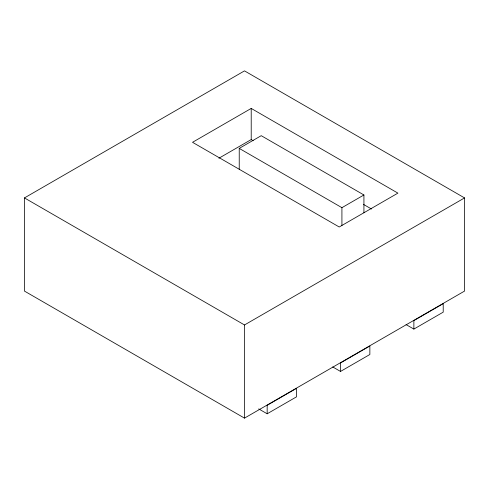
<?xml version="1.0" encoding="UTF-8"?>
<svg xmlns="http://www.w3.org/2000/svg" width="489" height="489" viewBox="0 0 489 489"><rect width="100%" height="100%" fill="white"/><g stroke="black" fill="none" stroke-linecap="round" stroke-linejoin="round"><path stroke-width="0.73" d="M24.45 197.917L244.5 70.874L464.55 197.917L464.55 291.083L244.5 418.126L24.45 291.083L24.45 197.917L244.5 324.959L464.55 197.917M251.212 108.424L192.532 142.305L339.232 227L397.912 193.124L251.212 108.424L251.212 139.573L218.907 158.228M239.231 169.176L239.231 148.393L261.236 135.685L363.926 194.977L363.926 212.788M239.231 148.393L341.921 207.678L363.926 194.977M267.171 413.786L296.511 396.848L296.511 388.376L267.171 405.314L267.171 413.786L258.693 408.896M340.521 371.438L369.861 354.501L369.861 346.029L340.521 362.966L340.521 371.438L332.697 366.921M413.871 329.091L443.211 312.153L443.211 303.681L413.871 320.619L413.871 329.091L406.047 324.574M251.212 139.573L253.192 140.722M363.547 204.433L371.481 209.011M341.921 207.678L341.921 225.496M244.5 324.959L244.5 418.126"/></g></svg>
